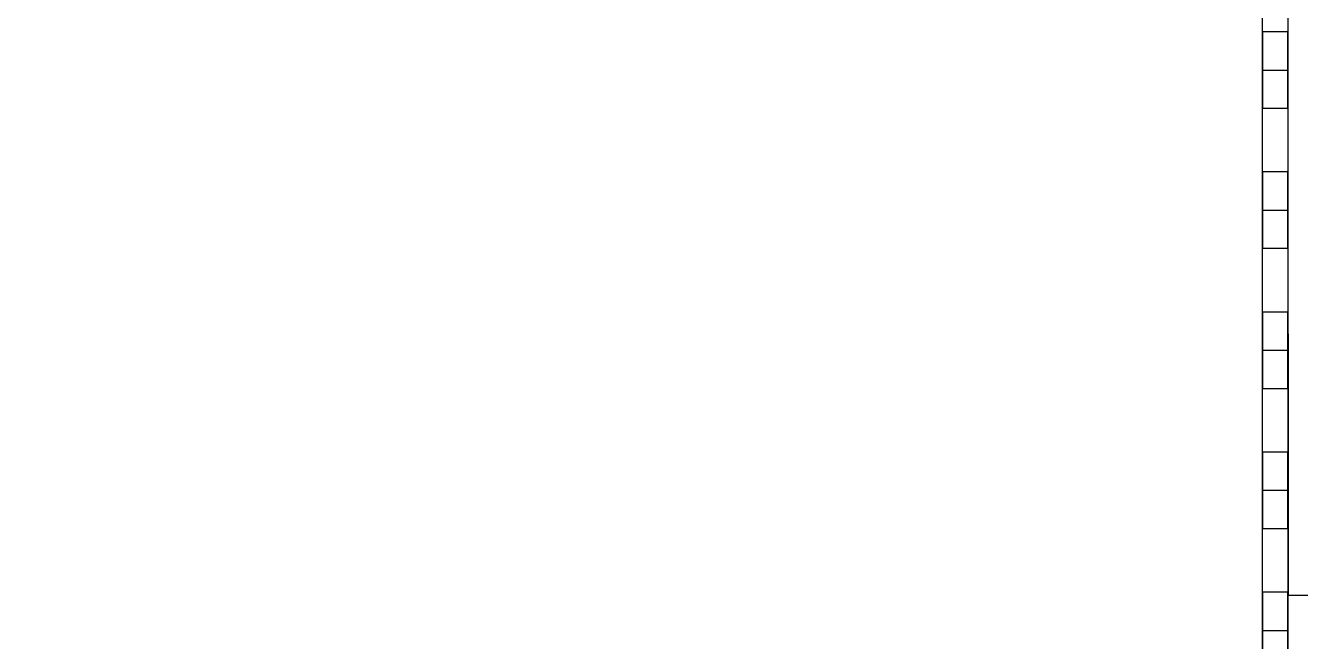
# Model space of a CAD drawing. Header units: inches. Extents: x 15 to 22798, y 21 to 21519.
# Drawn here: x 16112.6 to 16368.3, y 12647.4 to 12770.9 of the extents above; entities that cross this region are included whole.
import ezdxf

# ---------------------------------------------------------------- set-up
doc = ezdxf.new("R2010")
doc.units = ezdxf.units.IN
doc.header["$MEASUREMENT"] = 0

msp = doc.modelspace()

# ---------------------------------------------------------------- linework, layer by layer
for p, q in [((16360.61, 12754.26), (16360.61, 12894.66)), ((16360.61, 12761.92), (16365.71, 12761.92)), ((16360.61, 12613.87), (16360.61, 12754.26)), ((16360.61, 12733.84), (16365.71, 12733.84)), ((16360.61, 12705.76), (16365.71, 12705.76)), ((16360.61, 12677.68), (16365.71, 12677.68)), ((16360.61, 12649.6), (16365.71, 12649.6))]:
    msp.add_line(p, q)
for points in [[(16175.74, 13162.87), (16365.71, 13162.69), (16365.71, 12452.69), (15715.71, 12452.69)], [(16360.69, 12861.58), (16360.69, 12866.58), (16575.8, 12866.62), (16575.83, 12656.62), (16365.83, 12656.58), (16365.81, 12761.58)]]:
    msp.add_lwpolyline(points)
for points in [[(16360.61, 12769.58), (16360.61, 12754.26), (16365.71, 12754.26), (16365.71, 12769.58)], [(16360.61, 12741.5), (16360.61, 12726.19), (16365.71, 12726.19), (16365.71, 12741.5)], [(16360.61, 12713.42), (16360.61, 12698.11), (16365.71, 12698.11), (16365.71, 12713.42)], [(16360.61, 12685.34), (16360.61, 12670.03), (16365.71, 12670.03), (16365.71, 12685.34)], [(16360.61, 12657.26), (16360.61, 12641.95), (16365.71, 12641.95), (16365.71, 12657.26)]]:
    msp.add_lwpolyline(points, close=True)

doc.saveas('drawing.dxf')
